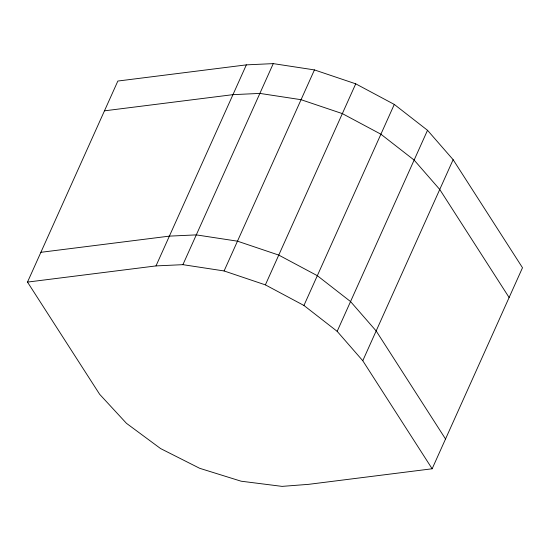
<?xml version="1.0" encoding="UTF-8"?>
<svg xmlns="http://www.w3.org/2000/svg" width="550" height="550" viewBox="0 0 550 550"><rect width="100%" height="100%" fill="white"/><g stroke="black" fill="none" stroke-linecap="round" stroke-linejoin="round"><path stroke-width="0.82" d="M27.5 282.095L117.851 81.049L246.352 64.866L273.261 63.621L314.442 69.912L355.726 83.827L394.288 104.424L427.515 130.295L453.131 159.679L522.5 267.733L432.149 468.779L308.626 484.337L282.067 486.379L241.12 481.202L199.684 468.304L160.572 448.559L126.459 423.328L99.667 394.316L27.5 282.095L155.994 265.911L182.909 264.667L224.091 270.957L265.375 284.873L303.937 305.47L337.164 331.341L362.773 360.724L432.149 468.779M155.994 265.911L246.352 64.866M182.909 264.667L273.261 63.621M224.091 270.957L314.442 69.912M265.375 284.873L355.726 83.827M303.937 305.47L394.288 104.424M337.164 331.341L427.515 130.295M362.773 360.724L453.131 159.679M104.466 110.832L232.966 94.655L259.875 93.411L301.056 99.694L342.341 113.609L380.902 134.207L414.129 160.078L439.746 189.468L509.114 297.516M40.886 252.312L169.379 236.129L196.295 234.884L237.476 241.175L278.761 255.09L317.322 275.681L350.549 301.558L376.159 330.942L445.534 438.996"/></g></svg>
